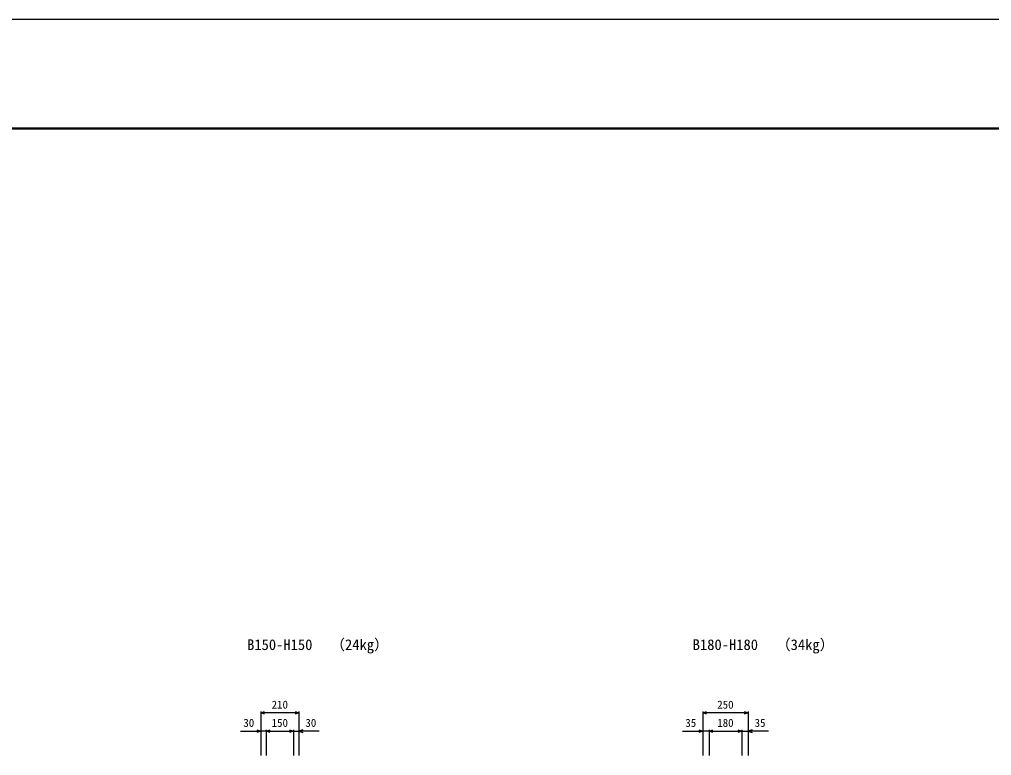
# Model space of a CAD drawing. Units: millimetres, scale not verified. Extents: x -25200 to 25200, y -8910 to 8910.
# Drawn here: x 5045 to 10390, y 4865 to 8910 of the extents above; entities that cross this region are included whole.
import ezdxf
from ezdxf.enums import TextEntityAlignment as Align

# ---------------------------------------------------------------- set-up
doc = ezdxf.new("R2010")
doc.units = ezdxf.units.MM
doc.header["$LTSCALE"] = 30
for name, color, linetype, lineweight in [('0-0_DIM', 7, 'Continuous', 25), ('0-1_Defpoints', 5, 'Continuous', 25), ('0-6_TXT', 7, 'Continuous', 25), ('0-7_WAKU', 3, 'Continuous', 25)]:
    doc.layers.add(name, color=color, linetype=linetype, lineweight=lineweight)
doc.styles.add('ＭＳ ゴシック', font='')
doc.styles.get('ＭＳ ゴシック').set_extended_font_data('MS Gothic')

msp = doc.modelspace()

# ---------------------------------------------------------------- linework, layer by layer
at = {"layer": '0-0_DIM'}
for p, q in [((6371.65, 5107.17), (6371.65, 4865.95)), ((6581.65, 5099.67), (6371.65, 5099.67)), ((6581.65, 5107.17), (6581.65, 4865.95)), ((8801.65, 5107.17), (8801.65, 4865.95)), ((9051.65, 5099.67), (8801.65, 5099.67)), ((9051.65, 5107.17), (9051.65, 4865.95)), ((6259.89, 4999.67), (6371.65, 4999.67)), ((6401.65, 4999.67), (6371.65, 4999.67)), ((6401.65, 5007.17), (6401.65, 4865.95)), ((6401.65, 4999.67), (6551.65, 4999.67)), ((6551.65, 5007.17), (6551.65, 4865.95)), ((6551.65, 4999.67), (6581.65, 4999.67)), ((6693.41, 4999.67), (6581.65, 4999.67)), ((8689.89, 4999.67), (8801.65, 4999.67)), ((8836.65, 4999.67), (8801.65, 4999.67)), ((8836.65, 5007.17), (8836.65, 4865.95)), ((8836.65, 4999.67), (9016.65, 4999.67)), ((9016.65, 5007.17), (9016.65, 4865.95)), ((9016.65, 4999.67), (9051.65, 4999.67)), ((9163.41, 4999.67), (9051.65, 4999.67))]:
    msp.add_line(p, q, dxfattribs=at)
for points in [[(6392.79, 5091.98), (6371.65, 5099.67), (6392.79, 5107.37)], [(6560.5, 5107.37), (6581.65, 5099.67), (6560.5, 5091.98)], [(8822.79, 5091.98), (8801.65, 5099.67), (8822.79, 5107.37)], [(9030.5, 5107.37), (9051.65, 5099.67), (9030.5, 5091.98)], [(6350.5, 5007.37), (6371.65, 4999.67), (6350.5, 4991.98)], [(6422.79, 4991.98), (6401.65, 4999.67), (6422.79, 5007.37)], [(6530.5, 5007.37), (6551.65, 4999.67), (6530.5, 4991.98)], [(6602.79, 5007.37), (6581.65, 4999.67), (6602.79, 4991.98)], [(8780.5, 5007.37), (8801.65, 4999.67), (8780.5, 4991.98)], [(8857.79, 4991.98), (8836.65, 4999.67), (8857.79, 5007.37)], [(8995.5, 5007.37), (9016.65, 4999.67), (8995.5, 4991.98)], [(9072.79, 5007.37), (9051.65, 4999.67), (9072.79, 4991.98)]]:
    msp.add_lwpolyline(points, dxfattribs=at)
at = {"layer": '0-1_Defpoints'}
msp.add_lwpolyline([(0, -8910), (25200, -8910), (25200, 8910), (0, 8910)], close=True, dxfattribs=at)
at = {"layer": '0-7_WAKU', "lineweight": 50}
msp.add_lwpolyline([(600, -8310), (24600, -8310), (24600, 8310), (600, 8310)], close=True, dxfattribs=at)

# ---------------------------------------------------------------- texts
at = {"layer": '0-0_DIM', "style": 'ＭＳ ゴシック'}
for s, p in [('210', (6431.65, 5109.67)), ('250', (8881.65, 5109.67)), ('30', (6276.13, 5009.67)), ('150', (6431.65, 5009.67)), ('30', (6617.17, 5009.67)), ('35', (8706.13, 5009.67)), ('180', (8881.65, 5009.67)), ('35', (9087.17, 5009.67))]:
    msp.add_text(s, height=43.99, dxfattribs=at).set_placement(p, align=Align.BOTTOM_LEFT)
at = {"layer": '0-6_TXT', "style": 'ＭＳ ゴシック'}
for s, p in [('（24kg）', (6755.02, 5427.54)), ('（34kg）', (9205.02, 5427.54)), ('B150-H150', (6296.65, 5427.54)), ('B180-H180', (8746.65, 5427.54))]:
    msp.add_text(s, height=58.65, dxfattribs=at).set_placement(p, align=Align.BOTTOM_LEFT)

doc.saveas('drawing.dxf')
